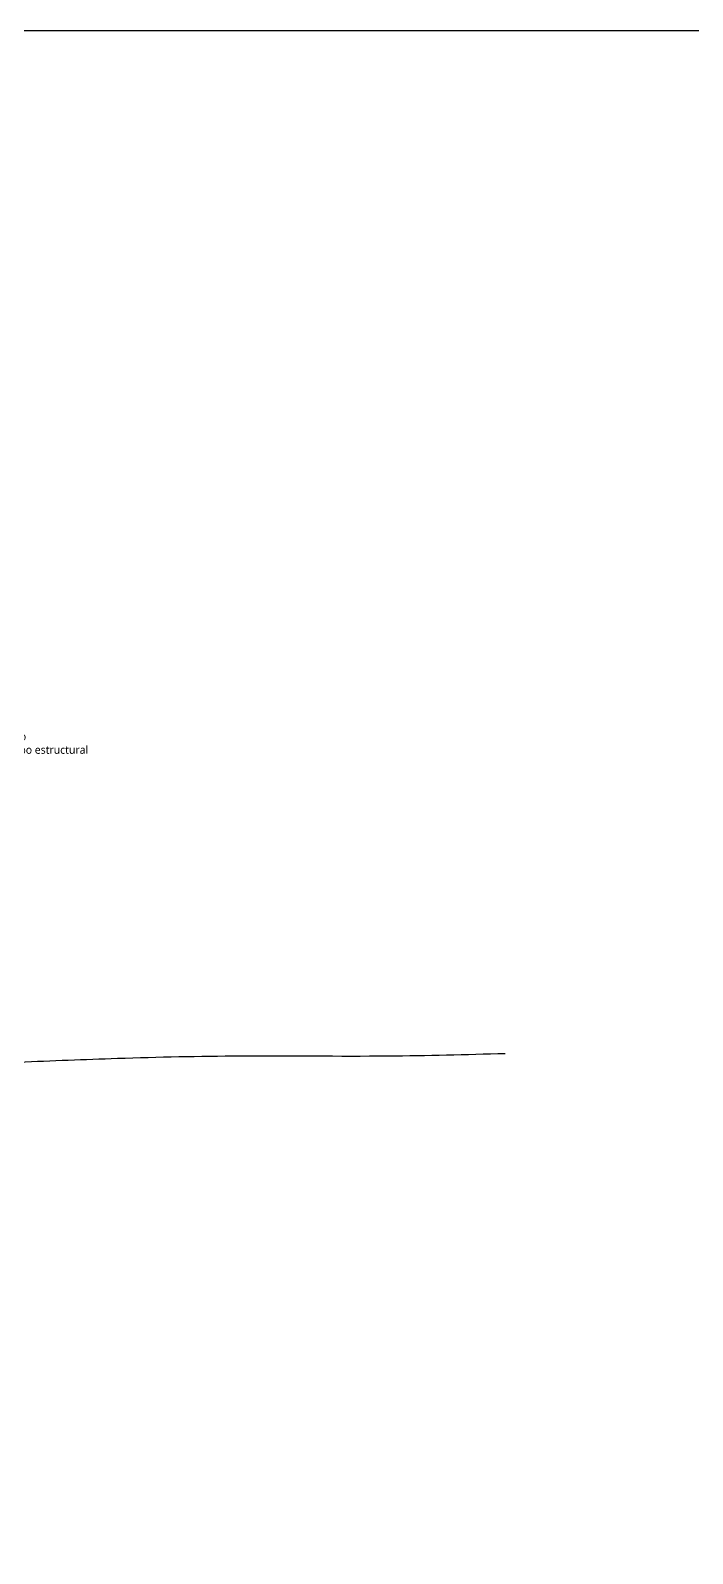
# Model space of a CAD drawing. Extents: x -30 to 1202, y 231 to 898.
# Drawn here: x 370 to 444.4, y 727.1 to 898.4 of the extents above; entities that cross this region are included whole.
import ezdxf

# ---------------------------------------------------------------- set-up
doc = ezdxf.new("R2010")
doc.units = 0
doc.header["$LTSCALE"] = 0.04
doc.layers.add('0.1', color=1, linetype='CONTINUOUS')
doc.layers.add('0.5', color=5, linetype='CONTINUOUS')
doc.styles.add('Amir', font='l_10646.ttf', dxfattribs={"height": 0.15})
doc.styles.get("Standard").update_dxf_attribs({"font": 'romans.shx'})
doc.dimstyles.get("Standard").update_dxf_attribs({"dimtxt": 0.18, "dimasz": 0.18, "dimexe": 0.18, "dimexo": 0.0625, "dimgap": 0.09, "dimtad": 0, "dimtih": 1, "dimtoh": 1, "dimdec": 4, "dimzin": 0, "dimdsep": 46, "dimtxsty": 'Standard', "dimcen": 0.09, "dimadec": 0, "dimazin": 0, "dimtfac": 1, "dimtdec": 4, "dimtofl": 0, "dimtmove": 0, "dimatfit": 3, "dimfxl": 1, "dimtolj": 1, "dimtzin": 0, "dimarcsym": 0})

msp = doc.modelspace()

# ---------------------------------------------------------------- linework, layer by layer
at = {"layer": '0.1'}
msp.add_lwpolyline([(-29.93, 898.4), (744.89, 898.4), (744.89, 230.68), (-29.93, 230.68)], close=True, dxfattribs=at)
at = {"layer": '0.5'}
msp.add_spline([(368.68, 782.36), (379.74, 782.79), (393.58, 783.06), (410.17, 783.06), (423.37, 783.34)], degree=3, dxfattribs=at)

# ---------------------------------------------------------------- texts
at = {"layer": '0.1', "insert": (359.11, 819.44), "char_height": 0.9, "width": 29.1095, "attachment_point": 1, "style": 'Amir'}
msp.add_mtext('\\A1;Parasoles de acero\\Psostenidos por tubo estructural', dxfattribs=at)

# ---------------------------------------------------------------- leaders
at = {"layer": '0.1', "annotation_type": 0, "has_hookline": 1, "hookline_direction": 0, "text_width": 18.83}
msp.add_leader([(312.66, 818.99), (333.85, 818.99), (358.49, 818.99)], dimstyle='Standard', override={"dimtxt": 0.15, "dimasz": 2.5, "dimexe": 1.25, "dimexo": 0.625, "dimgap": 0.625, "dimtad": 0, "dimtih": 0, "dimtoh": 0, "dimzin": 8, "dimlunit": 6, "dimtxsty": 'Amir', "dimcen": 2.5, "dimtofl": 1, "dimldrblk": 'None'}, dxfattribs=at)

doc.saveas('drawing.dxf')
